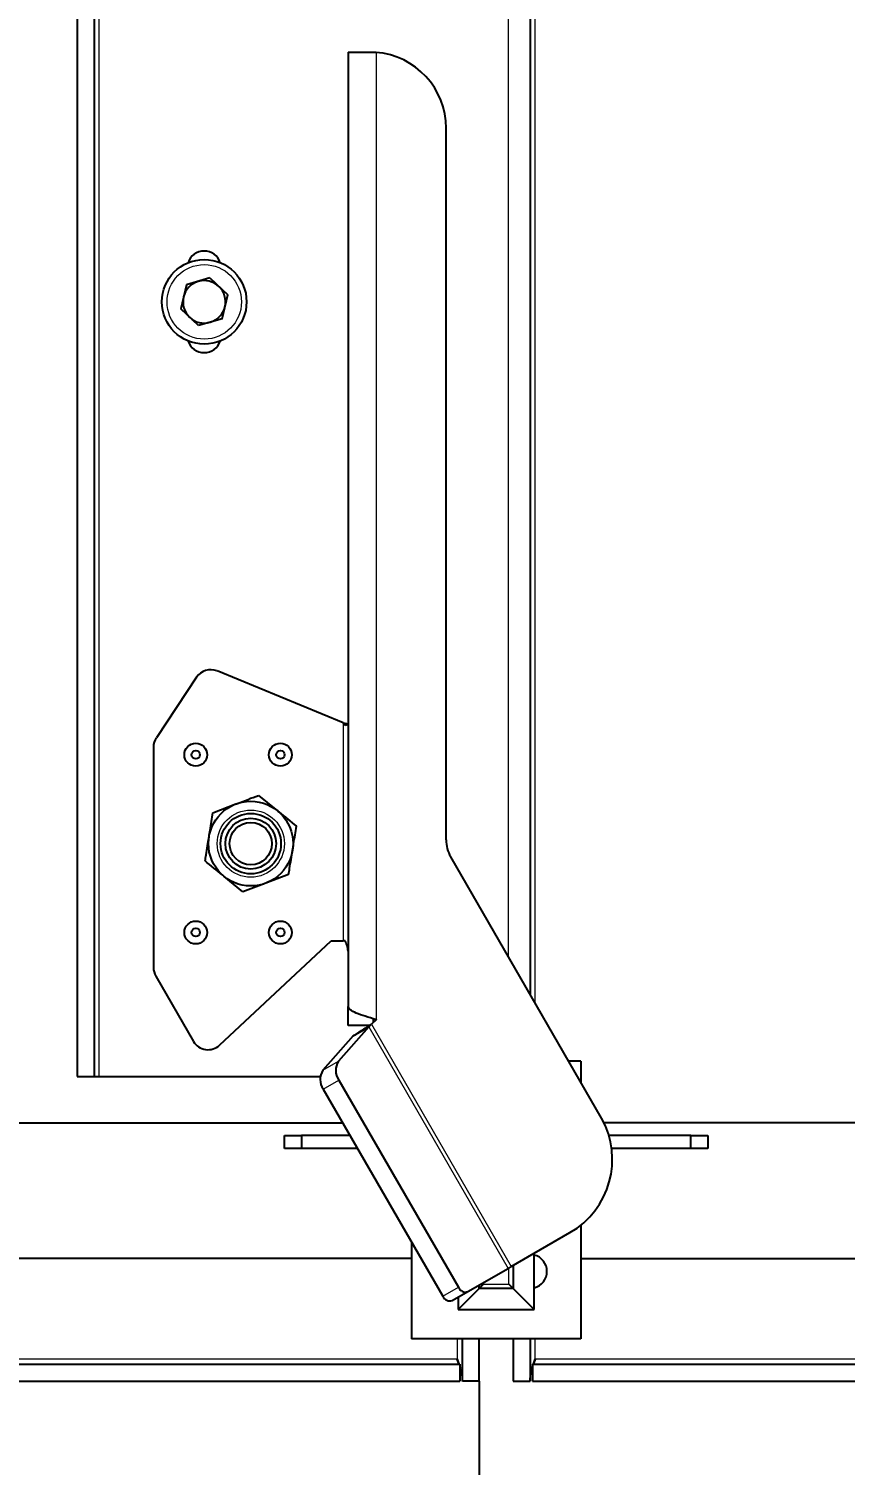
# Model space of a CAD drawing. Header units: millimetres. Extents: x -1564 to 3390, y -1920 to 1219.
# Drawn here: x -477.7 to -381.2, y -1108.7 to -939 of the extents above; entities that cross this region are included whole.
import ezdxf

# ---------------------------------------------------------------- set-up
doc = ezdxf.new("R2010")
doc.units = ezdxf.units.MM
doc.layers.add('FORMAT', color=7, linetype='Continuous')
doc.styles.add('SLDTEXTSTYLE0', font='TXT', dxfattribs={"width": 0.75})
doc.dimstyles.new('SLDDIMSTYLE0', dxfattribs={"dimtxt": 20, "dimasz": 10, "dimexe": 0, "dimexo": 0.0625, "dimgap": 5, "dimtad": 2, "dimdec": 1, "dimrnd": 1e-09, "dimzin": 12, "dimdsep": 46, "dimtxsty": 'SLDTEXTSTYLE0', "dimsah": 1, "dimcen": 0.09, "dimadec": 0, "dimazin": 3, "dimtfac": 1, "dimtofl": 0, "dimtmove": 0, "dimatfit": 3, "dimfxl": 0, "dimfrac": 2, "dimtolj": 1, "dimtzin": 12, "dimarcsym": 0})

# ---------------------------------------------------------------- blocks, each defined once
blk = doc.blocks.new('_D_6')
at = {"layer": 'FORMAT'}
for p, q in [((-534.94, -1059.18), (-534.94, -1429.21)), ((-424.44, -1098.73), (-424.44, -1429.21)), ((-424.44, -1428.21), (-534.94, -1428.21))]:
    blk.add_line(p, q, dxfattribs=at)
for points in [[(-534.94, -1428.21), (-524.94, -1429.75), (-524.94, -1426.67)], [(-424.44, -1428.21), (-434.44, -1426.67), (-434.44, -1429.75)]]:
    blk.add_solid(points, dxfattribs=at)
at = {"layer": 'FORMAT', "insert": (-512.94, -1402.43), "char_height": 20, "attachment_point": 1, "style": 'SLDTEXTSTYLE0'}
blk.add_mtext('110,5', dxfattribs=at)

msp = doc.modelspace()

# ---------------------------------------------------------------- linework, layer by layer
at = {"color": 7, "linetype": 'Continuous', "lineweight": 25}
for p, q in [((-471.94, 620.28), (-471.94, -1062.72)), ((-469.94, 620.28), (-469.94, -1062.72)), ((-418.44, 610.57), (-418.44, -1053)), ((-439.94, -941.72), (-438.97, -941.72)), ((-439.94, -941.72), (-439.94, -1054.48)), ((-438.97, -941.72), (-436.85, -941.72)), ((-428.35, -1034.77), (-428.35, -950.72)), ((-456.26, -968.4), (-459.04, -969.22)), ((-456.26, -968.4), (-454.16, -970.4)), ((-459.04, -969.22), (-459.72, -972.03)), ((-454.84, -973.22), (-454.16, -970.4)), ((-457.62, -974.03), (-459.72, -972.03)), ((-454.84, -973.22), (-457.62, -974.03)), ((-440.54, -1020.97), (-455.43, -1014.82)), ((-457.84, -1015.57), (-462.6, -1022.71)), ((-440.54, -1020.97), (-439.94, -1021.07)), ((-440.54, -1020.97), (-440.3, -1021.22)), ((-462.94, -1023.82), (-462.94, -1049.87)), ((-450.52, -1029.52), (-448.28, -1031.34)), ((-455.91, -1031.57), (-453.21, -1030.54)), ((-409.98, -1067.66), (-427.81, -1036.77)), ((-452.36, -1040.92), (-454.6, -1039.09)), ((-446.97, -1038.87), (-449.66, -1039.89)), ((-455.13, -1059.03), (-441.94, -1046.72)), ((-441.94, -1046.72), (-440.54, -1046.72)), ((-440.3, -1046.72), (-440.54, -1046.72)), ((-462.67, -1050.87), (-458.21, -1058.6)), ((-439.94, -1056.72), (-439.94, -1054.48)), ((-437.5, -1056.87), (-441.07, -1060.92)), ((-437.43, -1056.72), (-439.94, -1056.72)), ((-439.33, -1057.94), (-437.5, -1056.87)), ((-436.62, -1056.03), (-437.19, -1056.57)), ((-436.94, -1056.33), (-436.94, -1055.92)), ((-436.64, -1056.01), (-436.62, -1056.03)), ((-439.33, -1057.94), (-442.91, -1061.98)), ((-412.44, -1060.92), (-413.87, -1060.92)), ((-412.44, -1060.92), (-412.44, -1063.4)), ((-471.94, -1062.72), (-469.94, -1062.72)), ((-469.94, -1062.72), (-469.34, -1062.72)), ((-469.34, -1062.72), (-443.22, -1062.72)), ((-441.04, -1063.15), (-426.9, -1087.64)), ((-442.88, -1064.21), (-428.74, -1088.7)), ((-535.54, -1068.22), (-440.56, -1068.22)), ((-309.34, -1068.22), (-409.69, -1068.22)), ((-447.44, -1071.22), (-447.44, -1069.72)), ((-447.44, -1069.72), (-445.44, -1069.72)), ((-445.44, -1069.72), (-445.44, -1071.22)), ((-439.7, -1069.72), (-445.44, -1069.72)), ((-399.44, -1069.72), (-409.12, -1069.72)), ((-399.44, -1071.22), (-399.44, -1069.72)), ((-399.44, -1069.72), (-397.44, -1069.72)), ((-397.44, -1069.72), (-397.44, -1071.22)), ((-445.44, -1071.22), (-447.44, -1071.22)), ((-438.83, -1071.22), (-445.44, -1071.22)), ((-399.44, -1071.22), (-408.8, -1071.22)), ((-397.44, -1071.22), (-399.44, -1071.22)), ((-412.44, -1080.3), (-412.44, -1093.72)), ((-432.44, -1082.29), (-432.44, -1093.72)), ((-420.66, -1085.19), (-413.72, -1081.18)), ((-432.44, -1084.22), (-1165.44, -1084.22)), ((-417.94, -1083.82), (-417.94, -1083.62)), ((-417.94, -1087.69), (-417.94, -1083.82)), ((-412.44, -1084.22), (320.56, -1084.22)), ((-425.79, -1088.15), (-421.03, -1085.4)), ((-420.66, -1085.19), (-421.03, -1085.4)), ((-420.43, -1085.06), (-420.43, -1087.76)), ((-424.44, -1087.76), (-426.94, -1090.26)), ((-424.44, -1087.76), (-423.94, -1087.26)), ((-424.44, -1087.76), (-424.44, -1087.37)), ((-420.43, -1087.76), (-424.44, -1087.76)), ((-420.43, -1087.76), (-420.93, -1087.26)), ((-420.43, -1087.76), (-417.94, -1090.26)), ((-417.94, -1090.26), (-417.94, -1087.69)), ((-427.63, -1089.21), (-425.79, -1088.15)), ((-426.94, -1088.81), (-426.94, -1090.26)), ((-426.94, -1090.26), (-417.94, -1090.26)), ((-412.44, -1093.72), (-432.44, -1093.72)), ((-426.44, -1098.72), (-426.44, -1093.72)), ((-424.44, -1098.72), (-424.44, -1093.72)), ((-420.44, -1093.72), (-420.44, -1098.72)), ((-418.44, -1093.72), (-418.44, -1098.72)), ((-427.04, -1096.12), (-426.84, -1096.72)), ((-418.05, -1096.72), (-417.84, -1096.12)), ((-1217.14, -1096.72), (-426.74, -1096.72)), ((-426.74, -1096.72), (-426.74, -1098.72)), ((-418.14, -1096.72), (372.26, -1096.72)), ((-418.14, -1096.72), (-418.14, -1098.72)), ((-1217.14, -1098.72), (-426.74, -1098.72)), ((-424.44, -1098.72), (-426.44, -1098.72)), ((-420.44, -1098.72), (-418.44, -1098.72)), ((-418.14, -1098.72), (372.26, -1098.72))]:
    msp.add_line(p, q, dxfattribs=at)
at = {"color": 8, "linetype": 'Continuous', "lineweight": 18}
for p, q in [((-469.34, -1062.72), (-469.34, 620.28)), ((-417.84, -1054.04), (-417.84, 611.61)), ((-421.04, 606.07), (-421.04, -1048.5)), ((-436.64, -941.74), (-436.64, -1056.01)), ((-440.54, -1020.97), (-440.54, -1046.72)), ((-437.5, -1056.87), (-421.03, -1085.4)), ((-437.19, -1056.57), (-420.66, -1085.19)), ((-442.91, -1061.98), (-441.07, -1060.92)), ((-442.88, -1064.21), (-441.04, -1063.15)), ((-420.93, -1087.26), (-420.93, -1085.34)), ((-428.74, -1088.7), (-426.9, -1087.64)), ((-423.94, -1087.08), (-423.94, -1087.26)), ((-423.94, -1087.26), (-420.93, -1087.26)), ((-427.04, -1093.72), (-427.04, -1096.12)), ((-417.84, -1096.12), (-417.84, -1093.72)), ((-427.04, -1096.12), (-522.47, -1096.12)), ((-322.41, -1096.12), (-417.84, -1096.12))]:
    msp.add_line(p, q, dxfattribs=at)
at = {"color": 7, "linetype": 'Continuous', "lineweight": 25}
for centre, radius in [((-456.94, -971.22), 5), ((-457.94, -1024.72), 1.35), ((-457.94, -1024.72), 0.493), ((-447.94, -1024.72), 1.35), ((-447.94, -1024.72), 0.493), ((-451.44, -1035.22), 5), ((-451.44, -1035.22), 3.57), ((-451.44, -1035.22), 3), ((-451.44, -1035.22), 2.5), ((-457.94, -1045.72), 1.35), ((-457.94, -1045.72), 0.493), ((-447.94, -1045.72), 1.35), ((-447.94, -1045.72), 0.493)]:
    msp.add_circle(centre, radius, dxfattribs=at)
at = {"color": 8, "linetype": 'Continuous', "lineweight": 18}
for centre, radius in [((-456.94, -971.22), 4.4), ((-451.44, -1035.22), 3.97)]:
    msp.add_circle(centre, radius, dxfattribs=at)
at = {"color": 7, "linetype": 'Continuous', "lineweight": 25}
for centre, radius, start, end in [((-437.35, -950.72), 9, 0, 85.4954), ((-456.94, -967.22), 2, 18.21, 161.79), ((-456.94, -971.22), 2.51, 106.3534, 166.3534), ((-456.94, -971.22), 2.51, 46.3534, 106.3534), ((-456.94, -971.22), 2.51, 166.3534, 226.3534), ((-456.94, -971.22), 2.51, 346.3534, 46.3534), ((-456.94, -971.22), 2.51, 286.3534, 346.3534), ((-456.94, -971.22), 2.51, 226.3534, 286.3534), ((-456.94, -975.22), 2, 198.21, 341.79), ((-456.18, -1016.68), 2, 68.1986, 146.3099), ((-460.94, -1023.82), 2, 146.3099, 180), ((-424.35, -1034.77), 4, 180, 210), ((-460.94, -1049.87), 2, 180, 210), ((-456.5, -1057.57), 2, 210.9638, 313.0251), ((-441.26, -1063.07), 1.98, 146.5519, 215.0479), ((-439.42, -1062.01), 1.98, 146.5519, 215.0479), ((-418.72, -1072.52), 10, 300, 29.0469), ((-418.44, -1085.76), 2, 284.4775, 75.5225), ((-426.08, -1087.3), 0.893, 201.9505, 288.5782), ((-427.91, -1088.36), 0.893, 201.9505, 288.5782)]:
    msp.add_arc(centre, radius, start, end, dxfattribs=at)
for points in [[(-438.97, -941.72), (-438.81, -941.72), (-438.49, -941.72), (-437.91, -941.73), (-437.29, -941.74), (-436.86, -941.74), (-436.64, -941.74)], [(-440.3, -1021.22), (-440.25, -1021.2), (-440.15, -1021.18), (-440.03, -1021.15), (-439.96, -1021.11), (-439.95, -1021.09), (-439.94, -1021.08)], [(-439.94, -1047.92), (-439.96, -1047.72), (-440, -1047.32), (-440.2, -1046.92), (-440.3, -1046.72)], [(-436.64, -1056.01), (-437.07, -1055.88), (-437.94, -1055.62), (-439.03, -1055.24), (-439.79, -1054.86), (-439.89, -1054.6), (-439.94, -1054.48)], [(-439.33, -1057.94), (-439.19, -1057.84), (-438.89, -1057.65), (-438.36, -1057.31), (-437.78, -1056.94), (-437.38, -1056.69), (-437.19, -1056.57)], [(-437.5, -1056.87), (-437.48, -1056.85), (-437.43, -1056.81), (-437.36, -1056.73), (-437.27, -1056.65), (-437.21, -1056.59), (-437.19, -1056.57)], [(-426.74, -1096.72), (-426.76, -1096.71), (-426.81, -1096.69), (-426.89, -1096.55), (-426.96, -1096.35), (-427.01, -1096.2), (-427.04, -1096.12)], [(-417.84, -1096.12), (-417.86, -1096.2), (-417.91, -1096.35), (-417.99, -1096.55), (-418.06, -1096.69), (-418.11, -1096.71), (-418.14, -1096.72)]]:
    msp.add_open_spline(points, degree=3, dxfattribs=at)
for points, knots in [([(-453.21, -1030.54), (-453.15, -1030.52), (-452.24, -1030.17), (-451.35, -1029.83), (-450.52, -1029.52)], [0, 0, 0, 0, 0.0702006, 1, 1, 1, 1]), ([(-456.37, -1034.42), (-456.33, -1034.16), (-456.18, -1033.19), (-456.02, -1032.25), (-455.91, -1031.57)], [0, 0, 0, 0, 0.268634, 1, 1, 1, 1]), ([(-448.28, -1031.34), (-448.23, -1031.39), (-447.47, -1032), (-446.73, -1032.61), (-446.04, -1033.17)], [0, 0, 0, 0, 0.070201, 1, 1, 1, 1]), ([(-446.5, -1036.02), (-446.46, -1035.76), (-446.31, -1034.79), (-446.15, -1033.85), (-446.04, -1033.17)], [0, 0, 0, 0, 0.268634, 1, 1, 1, 1]), ([(-456.84, -1037.27), (-456.8, -1037.03), (-456.65, -1036.1), (-456.49, -1035.13), (-456.37, -1034.42)], [0, 0, 0, 0, 0.257551, 1, 1, 1, 1]), ([(-446.97, -1038.87), (-446.93, -1038.63), (-446.78, -1037.7), (-446.62, -1036.73), (-446.5, -1036.02)], [0, 0, 0, 0, 0.257551, 1, 1, 1, 1]), ([(-454.6, -1039.09), (-454.65, -1039.05), (-455.41, -1038.43), (-456.15, -1037.83), (-456.84, -1037.27)], [0, 0, 0, 0, 0.070201, 1, 1, 1, 1]), ([(-449.66, -1039.89), (-449.73, -1039.92), (-450.64, -1040.26), (-451.53, -1040.6), (-452.36, -1040.92)], [0, 0, 0, 0, 0.0702006, 1, 1, 1, 1]), ([(-426.74, -1097.01), (-426.71, -1097.09), (-426.6, -1097.42), (-426.48, -1097.98), (-426.45, -1098.47), (-426.44, -1098.72)], [0, 0, 0, 0, 0.141742, 0.566203, 1, 1, 1, 1]), ([(-418.44, -1098.72), (-418.41, -1098.34), (-418.38, -1097.77), (-418.2, -1097.19), (-418.14, -1097)], [0, 0, 0, 0, 0.662931, 1, 1, 1, 1])]:
    msp.add_open_spline(points, degree=3, knots=knots, dxfattribs=at)

# ---------------------------------------------------------------- dimensions: what is measured, and where the dimension line sits
at = {"layer": 'FORMAT'}
dim = msp.add_linear_dim(base=(-534.94, -1428.21), p1=(-424.44, -1098.72), p2=(-534.94, -1059.17), angle=0, dimstyle='SLDDIMSTYLE0', dxfattribs=at)
dim.commit()
dim.dimension.update_dxf_attribs({"geometry": '_D_6', "text_midpoint": (-479.69, -1428.21), "dimtype": 160})

doc.saveas('drawing.dxf')
